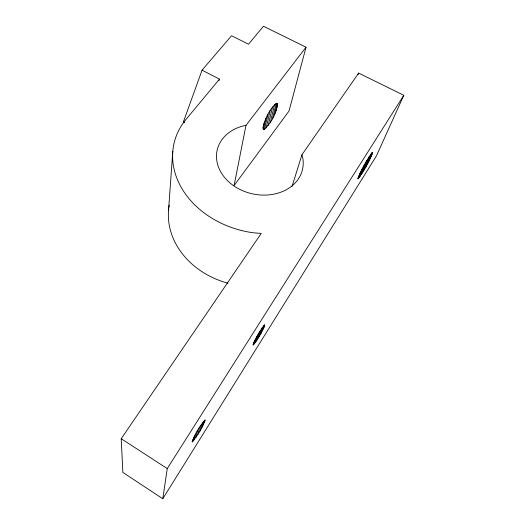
<?xml version="1.0" encoding="UTF-8"?>
<svg xmlns="http://www.w3.org/2000/svg" width="525" height="525" viewBox="0 0 525 525"><rect width="100%" height="100%" fill="white"/><g stroke="black" fill="none" stroke-linecap="round" stroke-linejoin="round"><path stroke-width="0.79" d="M168.545 210.368L172.797 151.259M263.012 128.093C264.738 118.926 269.227 109.6 276.222 103.333L277.239 103.418C277.082 112.967 271.202 122.607 264.502 129.255L263.419 129.308L263.012 128.093L264.318 122.377M357.938 178.841C361.154 169.483 366.424 160.709 372.087 152.604L372.586 152.414C369.062 161.752 364.212 171.124 357.938 178.841L362.394 168.617M184.61 122.752L183.507 121.597L202.059 70.153L219.489 79.137L186.106 119.287A87.603 69.976 12.6 0 0 253.411 232.792L261.22 233.422L121.209 438.716L122.876 472.441L162.776 498.75L167.265 468.595L403.791 95.301L358.641 73.08L301.934 154.77L292.044 186.454M306.036 47.197L245.982 125.357L234.098 185.542L289.039 110.978L306.036 47.197L263.458 26.25L248.528 44.212L231.564 35.733L202.059 70.153M253.116 344.853C255.662 337.706 259.724 330.947 264.429 324.995L264.751 325.06C262.165 332.168 258.149 338.874 253.49 344.82L253.116 344.853L254.067 342.057M263.419 129.308L265.926 118.427M264.502 129.255L267.973 114.247M192.176 441.938C194.854 433.972 199.493 426.241 205.091 420.02C202.433 427.934 197.695 435.645 192.176 441.938L192.682 439.766M266.129 127.956L270.263 110.283M192.885 441.427L193.856 437.273M268.144 125.56L272.554 106.929M194.138 439.898L195.51 434.142M270.362 122.286L274.608 104.534M272.567 118.46L276.222 103.333M195.825 437.522L197.479 430.684M274.562 114.43L277.239 103.418M276.15 110.565L277.567 104.777M197.768 434.523L199.566 427.265M199.789 431.196L201.548 424.226M201.698 427.849L203.227 421.87M203.313 424.797L204.448 420.42M204.488 422.323L205.091 420.02M253.49 344.82L255.314 339.491M254.389 343.829L256.928 336.466M255.727 341.985L258.746 333.283M257.362 339.465L260.577 330.271M259.147 336.525L262.238 327.731M260.912 333.428L263.563 325.913M262.487 330.481L264.429 324.995M263.721 327.948L264.751 325.06M358.083 74.616L358.641 73.08M218.912 80.666L219.489 79.137M358.076 177.89L360.413 172.522M358.509 178.5L364.665 164.397M359.723 176.925L367.001 160.296M361.462 174.28L369.154 156.739M363.556 170.815L370.906 154.088M365.8 166.865L372.087 152.604M367.999 162.796L372.586 152.414M369.941 158.983L372.356 153.517M403.791 95.301L376.425 155.918L162.776 498.75M245.982 125.357L242.314 126.177A43.746 34.899 12.6 0 0 218.768 167.803A43.746 34.899 12.6 0 0 269.994 194.768A43.746 34.899 12.6 0 0 302.761 157.999L301.934 154.77M121.209 438.716L167.265 468.595M228.027 283.218A78.074 65.5 13.1 0 1 168.696 208.871M168.879 207.382A78.074 65.5 13.1 0 1 169.234 205.163"/></g></svg>
